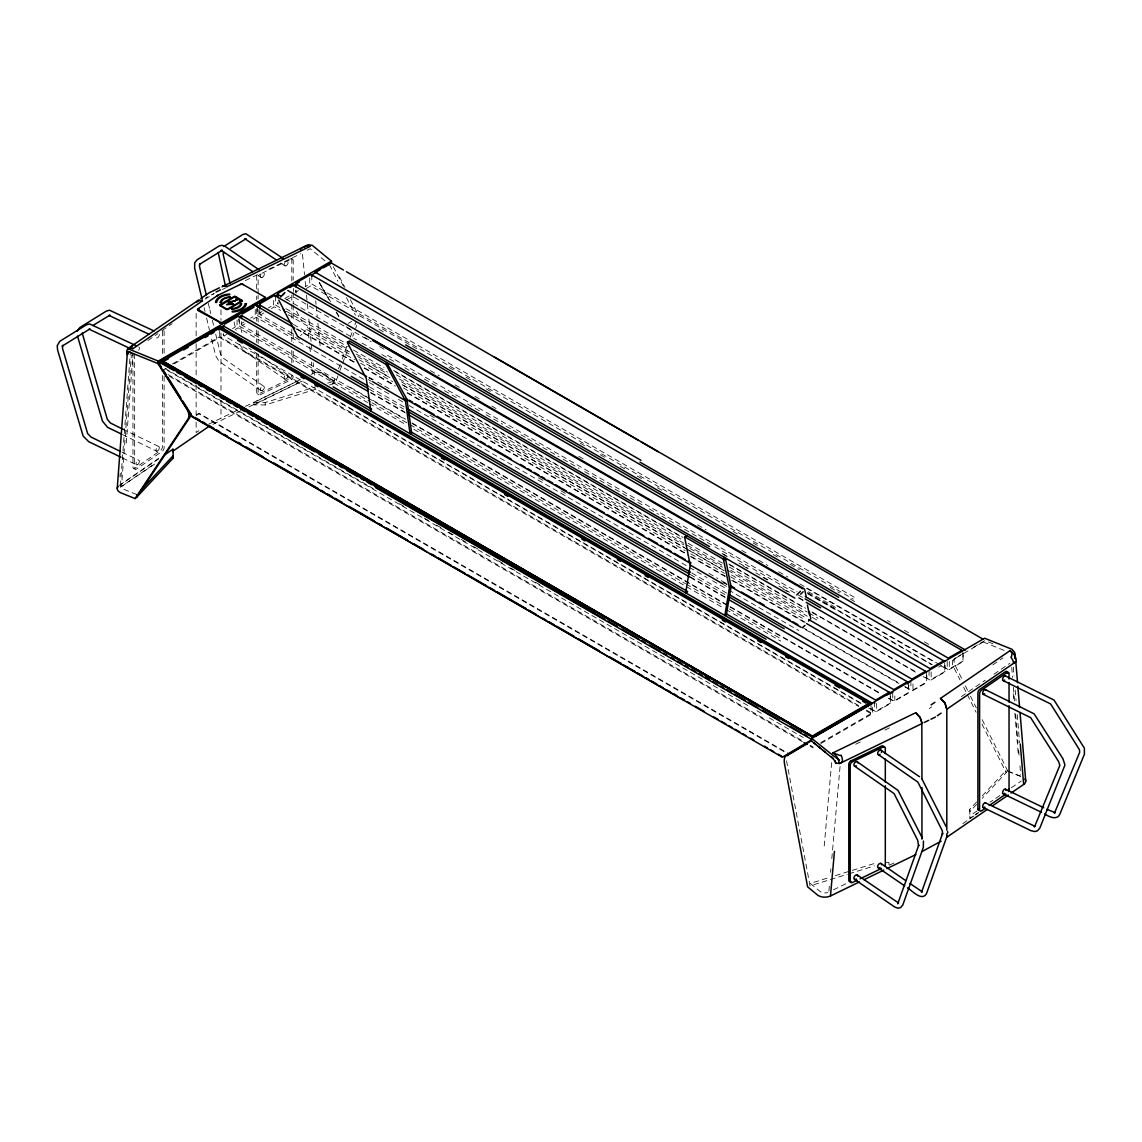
<?xml version="1.0" encoding="UTF-8"?>
<svg xmlns="http://www.w3.org/2000/svg" width="1142" height="1142" viewBox="0 0 1142 1142"><rect width="100%" height="100%" fill="white"/><g stroke="black" fill="none" stroke-linecap="round" stroke-linejoin="round"><path stroke-width="0.75" stroke-dasharray="5 3.75" d="M119.924 476.742L120.196 473.273M120.367 485.878L130.359 352.193M152.214 465.394L121.523 486.506L131.373 354.862M126.277 443.125L133 353.221M824.196 846.051L832.19 756.889M828.878 891.245L829.335 886.064M830.562 872.288L830.876 868.848M831.804 858.656L840.141 765.568M868.748 708.083L876.371 711.623L890.175 703.615L890.689 695.721M941.379 666.143L949.002 669.697L962.806 661.689L963.32 653.781M923.221 676.635L930.844 680.175L944.648 672.167L945.162 664.259M332.922 383.912L335.819 376.132M338.503 368.923L340.444 363.698M342.172 359.045L346.797 346.611M350.266 337.29L352.578 331.066M354.891 324.856L356.047 321.744M329.524 384.982L335.32 382.955L338.218 375.161M339.959 370.493L342.029 364.94M342.643 363.299L349.209 345.626M352.678 336.305L353.834 333.207M355.576 328.539L356.732 325.427M890.574 702.872L875.628 711.552L869.462 707.997M945.048 671.425L930.102 680.104L923.935 676.549M963.206 660.947L948.26 669.626L798.743 583.291M905.064 687.113L912.686 690.667L926.49 682.659L927.004 674.751M952.942 660.304L955.44 658.02M976.596 804.396L969.772 811.734L969.772 809.307L978.88 799.543M982.291 795.874L1006.059 770.379L1006.188 772.649L982.291 798.287M300.546 335.562L301.774 334.335M303.001 333.107L305.456 330.666M908.418 692.623L893.786 701.074L888.119 697.805M904.735 686.428L911.944 690.582L926.804 681.96M205.603 298.048L207.487 296.749M205.117 299.147L213.797 293.794M147.96 340.487L157.939 333.621M162.021 330.623L172.156 323.671M119.282 485.393L158.41 458.499M198.979 430.62L196.138 432.561L196.138 421.898M929.203 708.597L931.715 706.869M992.841 664.872L1003.004 657.878M961.364 696.591L985.261 680.175M993.954 674.208L1009.871 663.259M962.849 823.596L973.998 815.93M975.396 814.974L978.18 813.061M158.709 458.884L121.652 483.994A5.953 3.44 0 0 0 122.851 488.947L136.883 494.614M121.523 486.506L155.854 463.238M977.067 810.963L969.915 815.816L969.915 818.229L978.508 812.405M989.957 802.241L992.812 800.299M995.681 798.358L1001.363 794.504M1011.327 787.752L1021.291 781M963.077 653.438L955.854 657.678A9.236 5.624 46 0 0 955.083 665.215L961.678 678.462M973.198 647.485L977.523 644.93M980.421 643.231L984.747 640.691M983.062 642.075L954.17 659.077A9.236 5.624 46 0 0 953.399 666.614L959.994 679.861M232.54 328.611L234.809 327.297M241.647 323.357L243.917 322.044M250.698 318.118L252.967 316.819M259.805 312.865L262.075 311.566M268.299 307.969L271.125 306.341M284.758 298.462L289.283 295.849M296.121 291.909L298.39 290.596M305.185 286.671L307.441 285.372M172.442 363.941L219.678 336.662L858.713 705.599M161.807 370.979L166.375 368.338M173.998 363.941L219.678 337.575L858.698 706.498M224.531 335.648L226.801 334.335M235.095 329.553L238.121 327.811L367.596 402.555M242.689 325.17L244.959 323.857M253.253 319.061L256.279 317.319L364.798 379.972M260.847 314.678L263.873 312.937M271.411 308.583L274.437 306.841L280.604 310.396M286.556 299.846L292.595 296.349L371.207 341.743M306.227 288.483L310.752 285.871L853.331 599.122M348.267 323.343L351.722 321.345M196.238 414.889L199.051 413.261L788.051 753.32M196.238 415.488L199.051 413.875L784.968 752.15M938.695 667.171L941.736 665.415M820.784 742.643L871.046 713.622L871.046 703.372M820.784 743.542L872.602 713.622L872.602 703.372M315.991 389.179L265.215 404.953L253.967 404.868L253.967 402.455L300.018 379.801M311.095 374.362L314.264 372.806A5.953 3.44 0 0 1 322.829 373.491L332.65 381.599L332.922 383.926M253.967 404.868L302.33 381.085M833.432 889.861L846.094 883.637M211.241 294.936L214.239 293.48M222.462 289.483L225.402 288.055M307.169 250.226L310.253 248.728L325.185 261.033M245.273 280.632L259.548 273.709M268.813 269.212L300.774 253.724M261.903 273.266L283.302 262.903M284.829 262.16L290.953 259.191A2.955 1.856 -55.5 0 1 293.209 260.504L293.209 280.118M208.615 424.224L237.764 410.078M245.387 406.381L300.289 379.758M212.94 424.339L241.333 410.563M248.942 406.88L302.202 381.043M855.743 744.227L860.354 741.986M884.95 730.066L889.561 727.825M889.432 865.165L897.041 861.482M314.378 375.147L313.151 362.742M253.967 402.455L265.215 402.541L315.991 386.767M327.654 383.155L332.65 381.599M826.951 878.227L810.292 883.408L820.113 891.502A5.953 3.44 0 0 0 827.764 892.544M835.416 875.6L850.647 870.861M852.332 870.347L876.028 862.981M826.951 880.639L810.035 885.892L786.895 762.742A9.236 4.825 73.1 0 1 786.852 757.646M830.334 879.583L847.264 874.329M848.949 873.801L874.344 865.922M886.163 862.524L888.976 862.538L888.976 864.951M988.273 641.904L993.768 644.117M983.262 641.961L1005.388 650.897M1007.615 771.007L1020.091 776.046A5.953 3.44 0 0 1 1021.005 776.517M1008.101 771.335L1020.577 776.374M158.695 446.465L123.464 429.492M122.408 434.517L156.625 451.19M122.037 452.203L138.753 460.183M133.514 468.406L135.213 469.219M122.565 457.985L136.683 464.908M311.795 284.058L854.373 597.309M359.559 315.763L416.659 348.724M449.063 367.438L453.702 370.108M466.05 377.231L470.675 379.901M486.107 388.822L490.732 391.492M580.236 443.167L586.417 446.736M600.307 454.744L606.473 458.313M620.363 466.336L626.544 469.89M637.336 476.128L643.517 479.697M657.407 487.72L663.573 491.274M733.021 531.373L737.646 534.042M753.078 542.95L759.259 546.518M773.148 554.541L779.315 558.095M790.121 564.334L799.371 569.687M830.248 587.502L839.498 592.841M850.305 599.079L856.471 602.648M887.348 620.463L890.432 622.247M904.321 630.27L910.488 633.839M924.378 641.847L930.544 645.416M379.001 329.296L385.154 332.85M430.348 370.608L439.313 375.775M455.001 384.84L461.182 388.408M474.944 396.345L481.053 399.886M491.759 406.052L496.342 408.708M578.823 456.329L584.99 459.883M697.505 524.849L706.256 529.902M741.715 550.373L748.039 554.027M758.673 560.165L767.909 565.504M778.701 571.728L787.951 577.067M806.252 588.13L935.241 662.603M808.479 591.784L836.215 607.801M807.408 592.584L932.215 664.63M350.451 329.253L344.07 325.541M364.312 337.261L370.465 340.816M808.45 593.683L931.615 664.787M379.715 346.654L385.825 350.18M807.423 593.597L835.173 609.614M387.523 355.39L797.13 591.87M285.6 298.961L356.575 339.931M362.028 343.071L376.617 351.493M381.899 354.548L393.576 361.286M404.825 367.781L418.229 375.532M424.396 379.087L438.271 387.095M444.438 390.65L458.313 398.672M467.478 403.968L479.883 411.12M486.049 414.689L502.637 424.253M506.092 426.252L512.258 429.806M513.329 430.434L527.09 438.371M527.675 438.714L559.18 456.9M563.12 459.184L579.051 468.377M584.704 471.646L643.274 505.463M649.37 508.975L658.534 514.257M661.775 516.141L803.725 598.094M722.029 553.299L728.182 556.839M738.931 563.049L748.138 568.359M755.818 572.799L760.429 575.454M763.498 577.224L769.637 580.778M778.858 586.089L789.607 592.298M798.815 597.623L803.426 600.278M722.986 554.341L727.74 557.082M743.028 565.918L747.653 568.588M763.042 577.467L769.351 581.107M783.098 589.044L789.265 592.612M798.643 598.023L805.838 602.177M393.633 370.379L682.987 537.439M728.839 563.905L805.738 608.301M811.905 611.869L916.826 672.438M285.943 308.697L345.84 343.285M394.975 371.65L682.131 537.439M729.738 564.919L804.982 608.372M812.661 612.797L917.083 673.081M275.479 305.028L280.104 307.698M286.185 311.209L347.311 346.497M353.435 350.023L383.998 367.681M396.217 374.733L682.416 539.966M688.141 543.278L722.486 563.106M729.41 567.103L807.266 612.055M808.807 612.94L818.057 618.279M288.198 314.778L348.424 349.552M356.133 354.006L387.538 372.135M399.286 378.916L722.986 565.804M730.694 570.258L806.323 613.911M812.39 617.422L817.015 620.092M307.312 327.526L349.994 352.179M357.617 356.575L388.109 374.176M401.442 381.871L683.844 544.92M689.939 548.431L722.415 567.189M728.054 570.443L807.28 616.18M306.684 329.438L351.379 355.248M359.088 359.687L389.922 377.488M402.241 384.611L684.286 547.446M685.828 548.331L724.371 570.586M369.366 365.868L389.408 377.431M402.983 385.282L687.27 549.416M688.797 550.287L723.957 570.586M731.594 574.997L807.123 618.607M293.423 324.442L354.562 359.73M360.672 363.27L392.777 381.799M403.469 387.98L685.243 550.644M690.81 553.87L724.442 573.284M730.552 576.81L802.383 618.279M296.949 328.839L355.29 362.528M364.512 367.838L393.69 384.683M407.508 392.662L685.443 553.142M691.595 556.682L725.37 576.182M733.05 580.621L805.224 622.29M296.349 328.996L355.619 363.213M364.17 368.152L395.36 386.153M407.109 392.934L688.812 555.583M690.339 556.468L725.498 576.753M731.608 580.293L805.139 622.747M369.009 377.274L376.089 381.357M377.574 382.07L383.741 385.625M384.697 386.067L389.265 388.708M708.968 573.398L717.833 578.523M721.144 580.579L727.011 583.819M802.383 627.329L899.725 683.53M292.352 333.378L260.105 314.749L259.377 308.954M369.137 377.702L372.206 379.472M723.857 582.506L726.94 584.276M805.253 629.485L898.925 683.573M368.966 377.816L372.677 379.958M723.072 582.42L726.969 584.504M257.321 315.506L300.489 340.43M368.309 379.587L371.393 381.371M429.963 415.188L436.144 418.757M538.553 477.87L543.135 480.525M560.979 490.832L567.146 494.386M723.486 584.647L726.54 586.417M369.38 382.613L390.378 394.747M398.415 399.386L402.998 402.027M409.122 405.567L707.155 577.638M712.537 580.736L727.026 589.101M728.553 589.986L798.858 630.57M369.551 386.938L404.696 407.237M691.866 573.027L727.311 593.497M369.58 389.379L403.654 409.05M690.196 574.483L726.141 595.239M370.922 392.505L404.696 412.019M690.325 576.924L727.183 598.194M370.608 392.834L406.138 413.347M690.525 577.538L725.67 597.823M350.166 387.209L405.653 419.257M411.819 422.811L881.553 694.008M366.339 397.045L241.947 325.242L241.219 321.701M367.867 397.944L404.725 419.214M412.405 423.653L727.197 605.388M730.28 607.173L880.768 694.05M888.447 698.49L894.243 701.245L908.118 693.294L908.846 685.229M239.163 325.998L370.608 401.884M372.135 402.769L685.457 583.662M686.171 584.076L723.671 605.717M729.338 608.986L781.742 639.249M369.137 403.454L406.238 424.867M413.847 429.264L724.142 608.415M725.67 609.3L780.7 641.062M333.05 398.301L860.825 703.015M861.068 703.643L223.789 335.719L223.061 334.449M866.435 710.067L872.602 713.622M866.407 710.952L871.046 713.622M164.976 368.366L373.277 488.619M399.5 503.765L405.681 507.333M424.196 518.025L430.363 521.58M436.544 525.149L442.711 528.717M448.877 532.272L455.058 535.841M461.225 539.395L467.392 542.964M473.573 546.533L479.74 550.087M498.255 560.779L504.436 564.348M510.602 567.902L516.769 571.471M535.284 582.163L541.465 585.718M167.531 370.493L750.779 707.226M756.96 710.781L763.127 714.35M769.294 717.918L803.24 737.504M167.988 374.547L802.369 740.801M810.078 745.255L813.161 747.039M169.501 376.332L802.369 741.7M810.078 746.169L813.161 747.939M287.356 374.619L248.756 348.024M263.588 386.139L222.547 357.646L220.435 353.877L215.71 334.163M280.732 263.031L284.886 265.886M258.349 275.493L261.118 277.392M284.886 379.115L244.588 351.422L239.435 344.142M291.481 258.392L292.552 259.12M289.997 258.535L290.953 259.191M292.266 375.704L293.209 376.36A2.955 1.841 -55.5 0 1 290.953 379.872L260.376 394.675A2.955 1.856 -55.5 0 1 258.121 393.362L258.121 354.148M257.35 393.776L258.777 394.747M261.118 390.635L219.036 361.357L215.667 355.662L211.113 337.004M335.32 382.955L325.47 374.819A8.908 5.139 0 0 0 312.48 373.848L311.309 361.971M278.263 304.272L277.535 302.987M319.175 282.674L328.91 299.547M319.432 282.517L330.495 301.702M336.476 312.066L340.23 318.589M321.716 286.828L330.309 301.731M336.219 312.223L338.646 316.434M296.549 311.252L302.159 321.958M339.374 276.764L344.927 287.47M333.307 266.686L343.414 286.199M350.423 299.718L356.632 311.723A9.236 3.769 63.3 0 1 358.502 316.834M329.353 264.659L337.904 281.175M346.454 297.691L354.22 312.708A9.236 3.769 63.3 0 1 355.362 315.292M965.347 685.828L967.545 690.239M970.472 696.135L976.339 707.912M982.206 719.688L1007.858 771.207M963.662 687.227L966.589 693.108M967.317 694.593L976.124 712.251M981.977 724.028L1006.188 772.649M238.649 319.189L242.39 334.806M209.885 309.953L210.785 313.707M212.383 320.331L214.082 327.44M204.118 307.698L205.032 311.452M234.067 322.044L236.137 330.752M208.315 303.372L209.957 310.281M206.588 318.033L209.514 330.295M315.692 300.86L316.034 304.329M316.206 306.056L317.219 316.434M317.904 323.343L320.288 347.553M302.502 254.266L304.514 274.837M305.185 281.503L305.699 286.899M306.527 295.136L308.04 310.681M308.868 318.961L311.067 341.501M311.395 344.855L312.223 353.278M308.483 333.107L309.182 340.202M309.81 346.697L310.396 352.592M1013.282 667.114L1014.025 675.907M1015.181 689.968L1016.066 700.517M1017.236 714.592L1019.592 742.942M1011.741 667.313L1012.583 677.406M1013.411 687.313L1014.553 700.945M1015.638 714.164L1018.05 742.985M1018.635 750.008L1019.292 758.031M1019.949 765.797L1020.705 774.947M1013.239 693.808L1013.825 700.86M1014.853 713.193L1018.378 755.49M969.772 809.307L969.915 818.229M962.892 652.125L962.892 659.962M949.302 661.475L949.302 669.012M947.218 661.475L947.218 667.513M944.734 662.603L944.734 670.454M931.144 671.953L931.144 679.504M929.06 670.454L929.06 677.991M926.576 673.095L926.576 680.932M912.986 683.944L912.986 689.982M910.902 680.932L910.902 688.469M908.418 683.573L908.418 691.424M894.828 695.949L894.828 700.474M892.744 692.923L892.744 698.961M890.26 694.05L890.26 701.902M876.671 703.415L876.671 710.952M874.586 701.902L874.586 709.439M311.795 275.008L311.795 282.545M309.71 278.02L309.71 284.058M296.121 290.097L296.121 293.109M295.692 290.239L295.692 292.509M293.637 288.512L293.637 291.524M293.209 292.595L293.209 303.287M293.209 305.071L293.209 321.116M293.209 333.592L293.209 342.5M293.209 351.408L293.209 362.1M291.795 280.918L291.795 259.534A2.955 1.856 -55.5 0 0 291.124 258.149M291.795 295.178L291.795 302.302M291.795 304.086L291.795 320.131M291.795 329.039L291.795 341.515M291.795 350.423L291.795 362.899M277.963 302.088L277.963 303.601M275.479 295.978L275.479 303.515M273.395 300.503L273.395 305.028M265.215 402.541L265.215 404.953M259.805 309.553L259.805 314.079M258.121 293.551L258.121 277.52A2.955 1.856 -55.5 0 1 260.376 274.009M258.121 295.335L258.121 298.904M258.121 309.596L258.121 322.073M258.121 330.98L258.121 343.457M257.321 306.456L257.321 314.007M256.693 289.012L256.693 276.535A2.955 1.856 -55.5 0 1 256.85 275.565M256.693 296.135L256.693 299.704M256.693 308.611L256.693 321.088M256.693 330.009L256.693 342.486M256.693 353.178L256.693 392.391A2.955 1.856 -55.5 0 0 258.949 393.704L289.526 378.887A2.955 1.856 -55.5 0 0 291.795 375.375M255.237 309.482L255.237 315.506M241.647 321.544L241.647 324.556M239.163 316.948L239.163 324.485M237.079 319.96L237.079 325.998M223.489 333.535L223.489 335.049M220.991 309.753L220.991 320.431M220.991 332.879L220.991 391.549M220.991 400.442L220.991 418.215M219.678 330.737L219.678 337.575M196.138 313.436L196.138 336.547M196.138 343.671L196.138 377.445M196.138 384.554L196.138 414.789M164.105 353.178L164.105 331.78A2.955 1.556 -64.2 0 0 162.906 330.366M164.105 376.346L164.105 447.635A2.955 1.556 -64.2 0 1 162.207 451.361L136.555 469.005A2.955 1.556 -64.2 0 1 134.656 467.906L134.656 353.834M162.407 330.966L162.407 355.919M162.407 375.518L162.407 446.822A2.955 1.556 -64.2 0 1 160.508 450.533L134.856 468.191A2.955 1.556 -64.2 0 1 132.957 467.078L132.957 353.006M159.323 334.449A2.584 1.356 -64.1 0 1 157.296 337.904A2.584 1.356 -64.1 0 1 156.168 335.705M138.753 346.954A2.584 1.356 -64.2 0 1 138.753 350.251M157.539 451.019A2.584 1.356 -64.2 0 0 159.152 446.879A2.584 1.356 -64.2 0 0 156.283 448.578A2.584 1.356 -64.2 0 0 157.539 451.019M137.597 464.737A2.584 1.356 -64.2 0 0 139.21 460.597A2.584 1.356 -64.2 0 0 136.341 462.31A2.584 1.356 -64.2 0 0 137.597 464.737M262.203 390.564A2.584 1.613 -55.5 0 0 264.145 386.596A2.584 1.613 -55.5 0 0 260.719 387.98A2.584 1.613 -55.5 0 0 262.203 390.564M262.203 277.32A2.584 1.613 -55.5 0 0 264.13 273.366A2.584 1.613 -55.5 0 0 260.719 274.751A2.584 1.613 -55.5 0 0 262.203 277.32M285.985 265.815A2.584 1.613 -55.5 0 0 287.912 261.846A2.584 1.613 -55.5 0 0 284.486 263.231A2.584 1.613 -55.5 0 0 285.985 265.815M285.971 379.044A2.584 1.613 -55.5 0 0 287.912 375.09A2.584 1.613 -55.5 0 0 284.486 376.475A2.584 1.613 -55.5 0 0 285.971 379.044"/><path stroke-width="1.5" d="M921.951 778.716L921.822 722.115L920.109 717.419L915.698 712.736L832.903 752.892L840.069 755.476A4.468 3.769 52.4 0 0 840.84 755.29L841.069 755.176A8.936 5.182 69.3 0 1 842.425 759.773A9.008 5.225 69.3 0 1 842.482 762.099L842.339 762.199A8.879 5.125 0 0 1 835.601 763.299L835.53 763.17M246.429 303.743L245.23 303.758A14.318 8.265 0 0 1 232.197 311.224L232.283 311.98A15.517 8.965 0 0 0 246.429 303.743L246.429 303.815M687.213 592.07L685.643 592.969L690.239 565.304L684.643 537.14L686.399 535.955M136.883 494.614L136.755 497.184L135.07 498.569L120.966 492.887A8.908 5.139 0 0 1 118.254 486.264M794.889 598.122L349.88 341.187L348.781 342.015M231.54 308.925L231.883 308.597A9.75 5.624 0 0 0 240.677 303.544L241.704 303.658A10.792 6.238 0 0 1 232.026 309.254L231.626 308.754M117.241 488.291L127.319 353.335A4.625 0.871 87.2 0 0 127.419 353.677L127.376 354.434A8.879 5.125 0 0 1 128.332 351.322M130.045 352.236A5.139 1.342 36.1 0 1 130.73 352.55L158.081 363.627L158.281 361.072L331.437 261.104L312.28 245.33L308.554 244.773M218.179 252.425L225.474 286.1M831.148 757.032A5.139 0.956 42.5 0 0 830.505 756.561L811.277 740.73L811.505 738.217L984.661 638.235L1011.983 649.298L1014.667 652.453M811.362 740.787L786.31 755.576A9.236 4.825 73.1 0 0 784.483 763.712L807.608 886.82L817.472 895A8.908 5.139 0 0 0 830.462 895.985L834.459 851.361M811.248 740.016L812.033 738.117L812.319 739.317L811.248 740.016L782.441 757.16M224.617 298.719A9.75 5.624 0 0 1 229.999 297.377L230.127 296.806M236.865 300.246L236.594 299.475M1015.081 658.734L1014.667 654.652M386.653 362.899L386.01 364.369L405.424 400.871L410.078 433.874L411.648 432.961L407.066 400.314A4.739 3.169 -65.3 0 0 406.723 399.015L386.638 362.428M723.999 557.696L723.371 559.152L729.424 587.93L724.827 615.595L726.398 614.696L730.98 587.331L729.724 588.059M220.52 305.442L234.381 296.963M234.381 297.02L241.29 301.16M77.299 331.209L79.783 327.54L106.334 311.095L109.546 310.21L154.141 331.023M349.009 341.187L347.454 342.786L366.239 378.245L370.879 411.248M947.103 835.887L926.519 893.586C921.794 902.009 911.616 890.103 907.447 887.834M216.452 302.544L216.695 302.273A14.318 8.265 0 0 1 229.742 294.75L229.642 294.051A15.517 8.965 0 0 0 215.495 302.216L215.795 302.544M128.175 352.036L128.389 351.95A6.11 2.07 44.8 0 1 128.846 351.85A6.153 2.127 46.3 0 0 128.389 351.879L127.647 352.721A5.196 1.328 81.9 0 0 127.533 353.006M220.263 302.573L221.262 302.43A9.75 5.624 0 0 1 223.561 299.318M1015.295 661.489A8.879 5.125 0 0 1 1013.668 663.288L1013.611 663.288A9.022 5.096 50.8 0 0 1013.14 661.232A8.936 5.039 50.8 0 0 1010.884 657.15L1011.055 657.007A4.468 3.483 53.5 0 0 1011.555 656.464L1012.069 653.181L1010.085 650.612L940.537 698.39L944.962 703.058L946.804 709.239L946.804 830.148M909.96 883.494L921.722 891.431L921.523 892.259L942.578 833.474L942.293 830.805L917.883 782.099L878.412 754.676M198.38 310.367L198.694 309.825A1.656 0.956 0 0 1 198.594 308.54M217.608 295.45L198.08 308.825A2.327 1.342 0 0 0 198.223 310.638L220.063 322.529M135.07 498.569L187.859 419.257A9.236 6.681 55.7 0 0 187.088 409.621L157.996 363.57M241.476 300.903L227.701 309.011M921.837 891.517L922.265 891.631M202.405 300.917L197.98 300.489L196.624 302.059L198.922 300.132L202.405 300.917L132.857 348.71A8.865 5.125 60 0 0 126.605 352.35M245.302 303.615L246.329 303.615M141.365 489.804L173.17 455.687L173.17 458.099L136.755 497.184L189.543 417.872A9.236 6.681 55.7 0 0 190.557 413.375M804.953 625.445L802.312 627.743M282.445 295.036L284.9 292.595M280.604 296.991L284.287 293.323M796.745 594.982L800.428 591.313M800.642 594.225L803.097 591.77M808.522 621.091L809.749 619.878M223.175 252.924L223.918 252.282L223.175 254.409L230.027 283.245M222.048 286.785L305.613 245.987M236.18 299.461L235.652 300.089L236.865 300.189M128.432 348.281L197.98 300.489M200.806 298.533L209.329 292.695L219.45 287.784M237.65 314.107L232.44 318.261M173.127 451.019L209.571 425.966M907.176 683.915L910.502 681.046M931.087 704.885L934.87 702.287M937.354 715.748L941.122 713.136M1009.043 678.976L1009.043 673.637A2.955 1.556 -64.2 0 0 1007.144 672.524L981.492 690.168A2.955 1.556 -64.2 0 0 979.593 693.893L979.593 809.749A2.955 1.556 -64.2 0 0 981.492 810.849L985.332 808.208M989.186 805.553L1005.859 794.09M941.122 841.154L921.951 851.604M987.33 809.407L946.804 837.257L946.804 833.703M992.912 805.567L1008.286 795.003M1011.084 793.076L1023.66 784.44A8.908 5.139 0 0 0 1024.888 778.958M164.434 455.001L173.027 449.191L173.17 458.099M426.58 551.714L192.056 416.759L158.067 362.899L158.552 361.686L173.998 370.608M223.746 246.486L243.06 234.367L245.973 233.796L282.959 258.349M230.598 248.271L246.101 238.749L244.873 238.749L276.578 260.176M92.959 325.456L109.96 315.135L109.032 315.449L148.945 334.235M807.38 743.599L788.722 754.605A9.236 4.825 73.1 0 0 787.58 755.776M217.123 295.735L217.908 295.278M220.12 304.629L233.71 296.72M228.229 309.311L241.804 301.402M224.531 324.185L237.079 316.948M242.689 313.707L254.009 307.169M260.847 303.215L273.395 295.978M279.005 292.737L291.553 285.486M297.163 282.245L309.71 275.008M641.005 460.312L314.892 272.039L331.137 262.703M315.906 272.096L320.431 269.483M323.357 267.799L330.68 263.559M223.989 325.57L162.335 361.329L812.39 736.333L162.592 360.872M260.019 304.771L257.307 306.341L256.836 303.658L252.325 305.842M239.363 316.705L242.133 315.121M274.879 296.192L277.92 294.436M289.84 287.556L299.175 282.16M311.224 275.208L317.405 271.639M165.376 360.472L168.416 358.716M183.634 349.937L188.202 347.296M204.946 337.632L207.987 335.876M211.027 334.121L214.068 332.365M386.381 364.94L387.723 364.17M405.367 399.8L406.709 399.029M405.496 401.213L406.752 400.499M684.643 537.14L685.985 536.369M724.242 559.937L725.584 559.166L724.071 557.253M729.281 587.202L730.609 586.431M812.39 736.033L868.691 703.515M868.948 703.972L812.647 736.476L812.647 737.689M889.218 692.252L875.628 700.089L725.841 613.611M907.376 681.76L893.786 689.611L728.724 594.311M925.534 671.282L911.944 679.119L808.664 619.492M943.692 660.79L930.102 668.641L805.253 596.552M961.849 650.312L948.26 658.149L405.681 344.898M815.688 735.933L868.948 705.185L868.948 703.672L218.893 328.368M814.689 736.804L872.602 703.372L219.678 326.412L160.237 360.729L813.161 737.689M305.985 245.858L307.712 245.03M215.995 292.038L220.492 289.854M227.258 286.571L222.833 286.142L227.258 286.571L310.039 246.429L306.698 245.93L301.873 247.8A8.936 4.154 59.4 0 0 301.188 248.299M217.465 295.535L240.577 284.301A1.656 0.956 0 0 1 242.818 284.358L264.816 297.048A2.327 1.342 0 0 1 264.816 298.947L223.033 323.072A2.327 1.342 0 0 1 219.749 323.072M892.858 692.38L885.664 695.392M924.206 722.501L928.703 720.317M930.958 719.232L935.455 717.048M851.047 881.51A2.955 1.856 -55.5 0 1 848.792 880.197L848.792 764.341A2.955 1.856 -55.5 0 1 851.047 760.843L881.624 746.026A2.955 1.856 -55.5 0 1 883.879 747.339M885.307 753.677L885.307 748.324A2.955 1.856 -55.5 0 0 883.052 747.011L852.474 761.814A2.955 1.856 -55.5 0 0 850.205 765.326L850.205 881.181A2.955 1.856 -55.5 0 0 852.474 882.495L857.057 880.268M860.112 878.798L881.524 868.42M830.462 895.985L859.426 881.924M864.009 879.711L883.822 870.09M886.877 868.619L915.855 854.573M226.658 308.94L227.701 308.94M841.74 762.456L842.268 762.071M922.037 891.488L922.379 891.488M128.275 348.852L158.281 361.072M687.17 535.926L686.313 536.169M192.655 416.273L193.441 417.101M226.801 309.068L220.52 305.385M130.788 352.55L131.444 352.849M1003.247 793.861L1041.59 812.376M983.305 807.58L1030.998 830.691L1034.852 831.562L1037.536 830.762L1039.891 827.964L1064.958 764.997L1062.974 758.788L1034.095 713.821L985.375 689.625M120.881 433.789L107.576 427.351L102.452 421.055L77.513 336.133M120.51 451.475L91.06 437.072L87.677 433.66L62.482 348.296L62.767 345.369L62.082 346.169L90.004 328.867L89.076 329.167L128.989 347.967M1006.002 671.981L1007.144 672.524M1007.344 672.809L1008.472 673.352M1005.331 675.893L1054.052 700.089L1084.386 748.196L1084.386 754.262L1059.833 814.246C1057.078 820.713 1048.584 816.673 1044.716 813.903M1003.247 680.618L1050.611 703.929L1079.433 749.68L1079.675 752.278L1054.523 813.033L1055.251 812.205L1054.223 812.876L1054.951 812.604L1046.914 809.278M983.305 694.35L1030.655 717.661L1058.591 761.543L1059.847 765.354L1034.581 826.751L1035.309 825.937L1034.281 826.594L1035.009 826.323L985.375 802.855M135.712 345.484L89.59 323.943L86.392 324.828L59.841 341.272L57.228 345.598L57.557 349.852L83.109 436.016L88.705 441.683L120.995 457.214M1008.472 789.208L1009.043 789.479A2.955 1.556 -64.2 0 1 1008.486 791.577M1043.731 807.737L1005.317 789.136M1007.201 672.01A2.955 1.556 -64.2 0 0 1005.445 671.696L979.793 689.354A2.955 1.556 -64.2 0 0 977.895 693.066L977.895 808.921L979.022 809.478M123.464 429.492L110.36 422.983L107.262 419.185L82.195 332.993M132.857 348.695L130.745 347.197L132.058 345.84A8.936 6.081 60.8 0 0 130.102 347.768M494.086 356.875L983.191 639.263M332.65 263.773L343.457 270.012M346.454 271.739L638.164 440.155M641.19 441.911L658.163 451.704M639.963 462.11L965.518 650.069M310.752 274.408L961.364 650.026M296.121 284.058L838.699 597.309M292.595 284.886L944.734 661.404M287.77 290.496L416.901 365.04M374.105 340.487L804.225 588.815M372.763 340.544L802.883 588.858M277.963 294.536L281.046 296.32M805.124 598.893L820.541 607.801M274.437 295.378L709.496 546.547M806.223 602.405L926.576 671.881M347.325 342.043L386.01 364.369M684.686 536.811L723.371 559.152M259.805 305.028L292.181 323.714M256.279 305.856L294.807 328.111M806.68 623.632L908.418 682.374M235.794 296.72L241.804 300.26M235.281 297.091L241.29 300.56M409.079 400.157L412.448 402.098M415.174 403.668L420.156 406.552M423.239 408.322L427.865 410.992M428.892 411.591L434.031 414.56M437.115 416.33L441.726 419M442.611 419.514L451.761 424.795M452.517 425.238L455.601 427.008M458.684 428.792L465.479 432.718M466.393 433.246L471.575 436.244M472.56 436.801L477.684 439.756M480.268 441.255L485.307 444.152M488.348 445.922L491.403 447.678M494.129 449.263L511.216 459.127M520.338 464.38L524.963 467.049M527.989 468.805L531.13 470.618M534.085 472.317L538.824 475.058M541.708 476.728L544.748 478.484M547.803 480.24L552.699 483.066M555.426 484.651L560.408 487.52M561.521 488.162L566.575 491.074M569.658 492.859L574.283 495.528M575.24 496.085L584.39 501.367M585.061 501.752L590.485 504.892M591.228 505.321L598.108 509.289M598.936 509.76L604.204 512.801M607.258 514.571L611.827 517.212M612.811 517.769L624.017 524.249M626.673 525.777L643.845 535.684M648.413 538.325L657.564 543.606M660.59 545.362L663.673 547.132M666.7 548.888L671.368 551.586M674.322 553.299L679.076 556.04M680.432 556.811L685.243 559.594M688.041 561.207L691.096 562.977M731.48 586.289L734.563 588.073M741.401 592.013L744.456 593.783M745.355 594.297L754.605 599.636M759.23 602.305L764.269 605.217M771.549 609.428L784.083 616.666M785.425 617.437L790.05 620.106M793.133 621.876L797.801 624.574M297.991 336.833L366.582 376.446M405.995 399.2L689.939 563.134M730.052 586.289L801.042 627.272M372.649 381.699L405.31 400.557M690.196 565.033L722.857 583.89M351.208 376.346L368.167 386.139M406.695 408.393L690.51 572.242M241.647 315.506L368.509 388.751M408.122 411.62L689.468 574.055M728.739 596.724L784.226 628.771M220.12 305.77L226.13 309.311M238.121 316.334L368.038 391.349M407.68 414.232L689.754 577.095M728.253 599.322L890.26 692.851M333.05 386.838L371.578 409.079M410.121 431.333L687.641 591.556M198.694 309.825L220.22 322.258A1.656 0.956 0 0 0 222.562 322.258L264.344 298.133A1.656 0.956 0 0 0 264.344 296.777M223.489 325.998L766.068 639.249M237.679 340.416L242.318 343.085M300.96 376.96L304.043 378.73M314.849 384.968L317.947 386.753M441.412 458.042L444.509 459.826M504.693 494.572L507.79 496.356M581.863 539.138L584.961 540.908M617.365 559.623L620.463 561.407M645.144 575.668L648.242 577.452M722.329 620.22L725.413 622.005M757.817 640.719L760.915 642.503M785.61 656.764L788.694 658.534M834.988 685.271L839.627 687.941M862.781 701.316L865.864 703.101M211.727 391.049L214.81 392.834M373.791 484.608L376.874 486.392M535.841 578.18L538.938 579.965M565.176 595.11L568.259 596.895M705.628 676.207L708.711 677.977M159.081 361.343L594.539 612.754M177.081 372.392L180.179 374.162M184.804 376.846L195.61 383.084M198.708 384.868L201.791 386.653M206.416 389.322L209.514 391.106M212.598 392.891L217.237 395.56M220.32 397.345L223.404 399.129M226.501 400.913L231.127 403.583M234.224 405.367L237.308 407.152M240.391 408.936L245.03 411.605M248.114 413.39L252.753 416.073M255.837 417.858L258.92 419.642M262.018 421.412L266.643 424.096M269.74 425.88L280.547 432.119M283.63 433.903L314.521 451.732M319.146 454.402L336.133 464.209M339.217 465.993L342.315 467.777M346.94 470.447L357.746 476.699M360.843 478.469L363.927 480.254M367.025 482.038L371.65 484.722M374.733 486.506L379.372 489.176M382.427 490.974L385.553 492.744M388.608 494.543L393.262 497.198M396.331 498.997L399.443 500.767M402.512 502.566L407.166 505.221M410.235 507.019L421.07 513.243M424.125 515.042L428.778 517.697M431.847 519.51L442.682 525.734M445.751 527.533L455.03 532.857M459.641 535.555L476.657 545.334M479.711 547.146L498.269 557.824M501.338 559.623L504.45 561.393M509.061 564.077L519.895 570.301M522.95 572.099L526.062 573.869M529.131 575.668L533.785 578.323M536.854 580.122L547.689 586.346M550.744 588.144L555.412 590.814M558.467 592.612L561.578 594.368M564.648 596.181L569.301 598.836M572.37 600.635L583.205 606.859M586.26 608.657L604.789 619.349M607.887 621.134L617.151 626.487M621.776 629.156L638.763 638.963M641.861 640.748L644.945 642.532M649.57 645.201L660.39 651.454M663.473 653.238L666.557 655.008M671.196 657.692L674.28 659.476M677.377 661.261L682.002 663.93M685.086 665.715L688.183 667.499M691.267 669.283L695.906 671.953M698.99 673.737L702.073 675.522M705.171 677.306L709.796 679.975M712.894 681.76L717.519 684.429M720.602 686.214L723.7 687.998M726.783 689.782L731.422 692.452M734.506 694.236L745.312 700.489M748.41 702.259L757.674 707.612M762.299 710.295L779.287 720.102M790.093 726.341L800.899 732.579M803.997 734.363L807.08 736.147M375.732 487.748L811.191 739.159M803.911 742.6L806.994 744.384M194.968 417.387L199.736 420.185M202.648 421.812L205.917 423.739M208.786 425.352L213.625 428.193M216.452 429.792L219.792 431.762M224.346 434.388L227.515 436.215M238.207 442.339L241.39 444.224M246.03 446.907L262.988 456.7M273.795 462.938L283.045 468.277M283.944 468.748L290.767 472.731M291.61 473.173L296.663 476.143M297.748 476.728L304.657 480.753M307.441 482.352L310.824 484.308M311.552 484.693L318.532 488.762M321.287 490.346L324.357 492.131M327.44 493.901L332.422 496.784M335.134 498.34L342.229 502.409M348.981 506.349L356.033 510.374M357.046 510.959L362.171 513.914M362.828 514.343L374.034 520.766M378.659 523.436L381.785 525.277M386.71 528.089L407.451 540.095M414.189 543.992L423.525 549.331M432.076 554.313L435.159 556.097M438.228 557.867L445.037 561.807M445.922 562.307L451.218 565.361M454.288 567.103L458.927 569.815M459.769 570.301L464.937 573.241M468.006 575.026L472.817 577.838M473.616 578.309L482.852 583.633M483.608 584.076L486.706 585.846M489.475 587.416L494.415 590.3M497.512 592.056L518.24 604.061M519.096 604.561L526.291 608.672M529.017 610.285L532.101 612.055M532.986 612.569L536.098 614.339M542.864 618.279L545.947 620.063M549.017 621.833L553.899 624.617M556.711 626.273L563.877 630.37M564.633 630.812L567.702 632.582M568.473 633.068L573.841 636.123M578.437 638.778L585.489 642.846M585.946 643.16L593.64 647.6M594.697 648.199L599.379 650.869M610.128 657.107L615.252 660.033M616.295 660.676L621.391 663.573M624.003 665.129L629.042 668.027M630.184 668.684L635.195 671.582M637.893 673.138L642.889 676.021M645.601 677.591L648.77 679.39M651.782 681.16L656.736 684.015M659.491 685.614L662.888 687.57M667.513 690.239L670.582 692.023M673.38 693.637L676.606 695.449M681.36 698.233L684.429 700.017M687.256 701.645L690.353 703.429M695.207 706.227L704.443 711.566M713.493 716.791L718.118 719.46M721.202 721.244L725.984 723.999M728.91 725.698L732.136 727.554M735.091 729.253L739.83 731.993M742.8 733.706L745.883 735.491M750.522 738.16L753.677 739.987M764.398 746.183L767.524 747.981M770.579 749.752L773.676 751.536M778.287 754.205L781.371 755.975M429.592 553.456L684.272 700.489M191.499 416.073L782.398 757.217M811.505 738.217L834.388 756.532M159.009 361.115L158.067 362.899M905.749 880.639L880.882 863.409M878.412 867.906L904.721 885.921M854.644 879.426L894.614 906.962L898.04 908.204L900.51 907.662L902.751 905.092L923.336 847.407L923.435 841.054M252.81 271.696L221.091 250.255L222.319 250.269L199.407 264.444L200.135 263.802L199.407 265.929L206.259 294.75M880.882 750.18L919.51 776.717M857.114 761.7L898.04 790.421L922.322 838.071M851.047 760.843L852.003 761.486M849.263 764.669L850.205 765.326M940.537 698.39L944.962 703.058L946.804 709.239L1016.337 661.446A8.865 5.125 60 0 0 1010.085 650.597M259.191 269.869L225.302 246.515L222.205 245.316L219.278 245.887L197.009 259.862L194.725 262.774L194.64 268.227L202.12 299.347M854.644 766.196L894.1 793.619L917.725 840.369L918.539 845.822L918.796 844.994L897.74 903.779L898.611 903.008L857.114 874.929M835.23 757.117L837.828 758.916M838.685 759.501L839.513 760.087M915.698 712.736L920.109 717.419L921.951 723.585L839.17 763.741A8.865 5.125 60 0 0 832.903 752.878M813.675 742.7L816.002 744.627M818.329 746.54L820.641 748.453M822.968 750.365L825.295 752.293M835.53 762.67L835.516 762.542A4.625 3.883 19.7 0 0 835.416 762.171A4.825 4.026 22.1 0 0 835.302 761.671A5.196 4.197 27.7 0 0 835.13 761.3L833.132 758.731A6.11 2.07 44.7 0 0 832.575 758.088A6.153 2.241 44.8 0 1 833.432 758.802M922.037 779.187L946.09 826.551M158.61 362.542L161.365 366.996M163.235 369.951L166.018 374.376M167.874 377.331L180.879 398.001M182.734 400.956L191.099 414.246M834.845 760.815L835.016 761.1A4.939 4.168 18.4 0 1 835.616 762.542M278.748 300.132L285.157 312.366M283.259 309.068L297.634 336.49M804.71 589.629L806.238 596.923M809.321 611.498L810.849 618.793M807.408 605.117L809.45 614.839M1014.967 653.352L1015.295 656.45M725.584 559.166L730.937 586.231M1015.366 657.549L1015.466 658.377M331.437 261.104L331.665 263.388M1015.795 661.675L1017.551 682.73M1017.836 686.242L1019.592 707.298M1020.034 712.565L1025.73 781.014M1020.291 744.07L1023.66 784.44M947.603 831.433L947.703 832.946M811.734 738.803L811.776 739.673M1009.043 682.545L1009.043 702.144M1009.043 705.713L1009.043 789.479M921.951 787.595L921.951 839.156M885.307 759.016L885.307 782.184M885.307 785.753L885.307 864.18A2.955 1.856 -55.5 0 1 884.65 866.207M874.586 701.902L874.586 703.415M812.119 736.476L812.119 737.689M311.795 275.008L311.795 276.521M296.121 282.859L296.121 287.07M277.963 293.337L277.963 297.562M259.805 303.815L259.805 308.34M241.647 317.019L241.647 318.532M223.489 327.497L223.489 329.01M219.164 328.525L219.164 329.724M218.636 328.525L218.636 329.724M173.027 449.191L173.027 451.604M856.314 879.026A2.584 1.613 -55.5 0 1 853.916 878.441A2.584 1.613 -55.5 0 1 855.729 875.143A2.584 1.613 -55.5 0 1 857.856 876.214M856.314 765.782A2.584 1.613 -55.5 0 1 853.916 765.211A2.584 1.613 -55.5 0 1 855.729 761.914A2.584 1.613 -55.5 0 1 857.856 762.984M880.097 754.277A2.584 1.613 -55.5 0 1 877.67 753.377A2.584 1.613 -55.5 0 1 880.097 750.151A2.584 1.613 -55.5 0 1 881.438 752.478M880.082 867.506A2.584 1.613 -55.5 0 1 877.684 866.921A2.584 1.613 -55.5 0 1 879.497 863.623A2.584 1.613 -55.5 0 1 881.624 864.708M979.094 810.335A2.955 1.556 -64.2 0 1 977.895 808.921M984.704 807.023A2.584 1.356 -64.2 0 1 982.748 806.937A2.584 1.356 -64.2 0 1 983.733 803.668A2.584 1.356 -64.2 0 1 985.832 803.269M984.704 693.794A2.584 1.356 -64.2 0 1 982.748 693.694A2.584 1.356 -64.2 0 1 983.733 690.439A2.584 1.356 -64.2 0 1 985.832 690.039M1004.66 680.061A2.584 1.356 -64.1 0 1 1002.705 679.975A2.584 1.356 -64.1 0 1 1003.675 676.706A2.584 1.356 -64.1 0 1 1005.788 676.307M1004.66 793.305A2.584 1.356 -64.2 0 1 1002.647 792.933A2.584 1.356 -64.2 0 1 1004.161 789.479A2.584 1.356 -64.2 0 1 1005.945 790.35M220.22 302.43A10.792 6.238 0 0 1 229.899 296.849M219.892 305.599A1.485 0.856 0 0 1 219.892 304.743M242.047 300.375A1.485 0.856 0 0 1 242.047 301.231M227.915 309.439A1.485 0.856 0 0 1 226.444 309.439M240.148 284.544A2.327 1.342 0 0 1 243.289 284.629M730.966 586.203A4.739 2.313 -54.1 0 1 731.037 587.302M830.962 756.632A5.496 1.456 44.2 0 1 832.575 757.903M300.574 249.556A8.936 4.154 59.4 0 1 300.931 248.656M304.257 247.557A8.865 5.125 60 0 1 310.039 246.415M127.718 354.548A4.939 0.885 87.7 0 1 127.833 353.492M127.533 353.649A4.825 0.999 86 0 1 127.59 353.278M128.746 351.75A5.496 1.713 40.4 0 1 129.831 351.936M942.493 833.432L942.321 834.317L942.578 833.474M219.678 327.311L161.807 360.729L813.161 736.776L871.046 703.372L219.678 327.311M230.27 303.272L226.587 304.6C243.36 304.058 222.69 303.058 235.38 300.903L227.943 301.988L230.27 303.329M235.495 296.592A1.485 0.856 0 0 0 234.01 296.592A1.485 0.856 0 0 1 235.495 296.649"/></g></svg>
